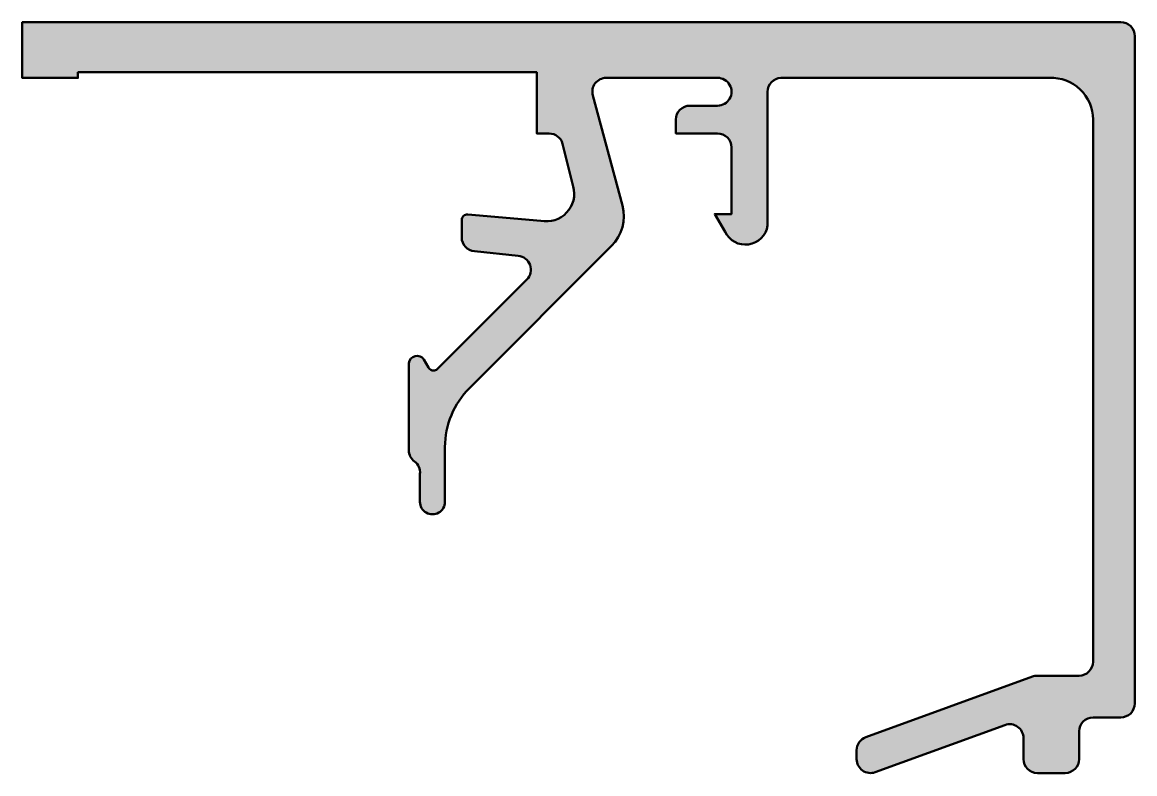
# Model space of a CAD drawing. Extents: x 0.5 to 40.5, y -27 to 0.
import ezdxf

# ---------------------------------------------------------------- set-up
doc = ezdxf.new("R2010")
doc.units = 0
doc.layers.add('0S-Alu contour', color=7, linetype='Continuous', lineweight=50)
doc.layers.add('0S-Alu hatch', color=252, linetype='Continuous', lineweight=25)

# ---------------------------------------------------------------- blocks, each defined once
blk = doc.blocks.new('303790__8A369B58_2422_4CC6_8FC0_0C016DE27EAA_')
at = {"layer": '0S-Alu hatch'}
h = blk.add_hatch(color=256, dxfattribs=at)
edge = h.paths.add_edge_path()
edge.add_line((2.499969482421875, -1.79998779296875), (2.499969482421875, -2))
edge.add_line((2.499969482421875, -2), (0.4999847412109375, -2))
edge.add_line((0.4999847412109375, -2), (0.4999847412109375, 0))
edge.add_line((0.4999847412109375, 0), (39.99995422363281, 0))
edge.add_ellipse((40.00021390168555, -0.4997403219472547), major_axis=(-0.4997403894149811, 0), ratio=1, start_angle=179.9702276273233, end_angle=270.02977237269397, ccw=False)
edge.add_line((40.49995422363281, -0.4999999999999577), (40.49995422363281, -24.49993896484375))
edge.add_ellipse((39.99993765323214, -24.49992239638579), major_axis=(-0.5000165706751724, 0), ratio=1, start_angle=90.00539570608822, end_angle=179.9981014573402, ccw=False)
edge.add_line((39.99998474121094, -24.99993896484375), (38.99998474121094, -24.99993896484375))
edge.add_arc((38.99995410894964, -25.49990833258246), 0.4999693686770966, 89.9964895863609, 180.0035104136661)
edge.add_line((38.49998474121094, -25.499938964844), (38.49998474121094, -26.49993896484375))
edge.add_ellipse((37.99989024975256, -26.49984447338537), major_axis=(-0.5000945003853327, 0), ratio=1, start_angle=90.01082587749607, end_angle=179.9891741224759, ccw=False)
edge.add_line((37.99998474121094, -26.99993896484375), (36.99998474121094, -26.99993896484375))
edge.add_ellipse((37.00001666127995, -26.49990704477473), major_axis=(-0.5000319210878423, 0), ratio=1, start_angle=0.0036575370049263256, end_angle=89.99634246303032, ccw=False)
edge.add_line((36.49998474121094, -26.49993896484405), (36.49998474121094, -25.74392700195313))
edge.add_arc((35.99958613489766, -25.74433740989425), 0.5003987746137614, 0.0469918128013443, 109.9360961587608)
edge.add_line((35.82896423339844, -25.27392578124999), (31.17100524902344, -26.97027587890624))
edge.add_ellipse((31.00034800316274, -26.49991475416389), major_axis=(-0.5003633512095486, 0), ratio=1, start_angle=0.03422298339160079, end_angle=109.94187272773979, ccw=False)
edge.add_line((30.49998474121094, -26.50021362304699), (30.49998474121093, -26.18118286132814))
edge.add_ellipse((31.00059544650008, -26.18149332509555), major_axis=(-0.5006108015593078, 0), ratio=1, start_angle=290.04649891060285, end_angle=359.96446687797027, ccw=False)
edge.add_line((30.82899475097657, -25.71121215820312), (36.81993103027343, -23.52981567382812))
edge.add_ellipse((36.99191922554631, -24.00989604849555), major_axis=(-0.5099579447896012, 0), ratio=1, start_angle=270.10529477913207, end_angle=289.70999971810915, ccw=False)
edge.add_line((36.99098205566407, -23.49993896484375), (38.49996948242188, -23.49993896484375))
edge.add_arc((38.49992748293593, -22.99989696535779), 0.500042001249767, 270.004812382327, 359.9951876176889)
edge.add_line((38.99996948242189, -22.9999389648436), (38.99996948242188, -3.497985839843757))
edge.add_arc((37.50021408410093, -3.498377693930273), 1.499755449512505, 0.0149701643701439, 92.45610397710549)
edge.add_line((37.43594360351562, -2.000000000000005), (27.77902221679688, -2.00048828125))
edge.add_arc((27.79806723262325, -2.498204101586341), 0.4980800642877654, 92.191344685707, 180.0907403920821)
edge.add_line((27.29998779296875, -2.498992919921875), (27.29999923706055, -7.312195777893068))
edge.add_ellipse((26.50091983192851, -7.188229034208608), major_axis=(-0.8086381448125706, 0), ratio=1, start_angle=25.097462413264623, end_angle=171.1816044714443, ccw=False)
edge.add_line((25.76862716674804, -7.531220436096182), (25.40000534057617, -6.89999485015869))
edge.add_line((25.40000534057617, -6.89999485015869), (26.0000114440918, -6.899994850158692))
edge.add_line((26.0000114440918, -6.899994850158692), (26.0000114440918, -4.499988555908203))
edge.add_arc((25.5002723818131, -4.499727618186901), 0.4997391304027416, 359.9700831295416, 450.0299168704551)
edge.add_line((25.5000114440918, -3.999988555908202), (24.0000114440918, -3.999988555908203))
edge.add_line((24.0000114440918, -3.999988555908203), (24.0000114440918, -3.499988555908203))
edge.add_ellipse((24.49974971047658, -3.499726822292979), major_axis=(-0.4997383349251373, 0), ratio=1, start_angle=-90.03000816856837, end_angle=0.030008168568997462, ccw=False)
edge.add_line((24.5000114440918, -2.999988555908201), (25.5000114440918, -2.999988555908202))
edge.add_arc((25.50001144409181, -2.499994277954101), 0.4999942779541012, 269.9999999999996, 450.0000000000004)
edge.add_line((25.5000114440918, -2), (21.49710083007813, -2))
edge.add_arc((21.49774803856415, -2.500442203135965), 0.5004426216444832, 90.07409905441205, 194.8852375476999)
edge.add_line((21.01409912109375, -2.628997802734375), (22.07672119140625, -6.596069335937497))
edge.add_ellipse((20.62966985239126, -6.984461419619786), major_axis=(-1.498267662472949, 0), ratio=1, start_angle=134.9940667498651, end_angle=195.0242258421287, ccw=False)
edge.add_line((21.68899536132813, -8.044006347656248), (16.57919311523438, -13.1552734375))
edge.add_arc((18.69205719150678, -15.27388344802485), 2.992106779762134, 134.9221978977246, 180.0408406957934)
edge.add_line((15.699951171875, -15.27601623535166), (15.699951171875, -17.24502563476562))
edge.add_ellipse((15.24995422363281, -17.24501800537109), major_axis=(-0.449996948306865, 0), ratio=1, start_angle=-0.0009714117085763974, end_angle=179.9990285882914, ccw=False)
edge.add_line((14.79995727539062, -17.24501037597901), (14.79995727539062, -16.24116516113281))
edge.add_arc((14.30220089653292, -16.1949801213624), 0.4998944594533212, 354.698907062505, 413.2856756975387)
edge.add_ellipse((14.89996337890647, -15.39343851625852), major_axis=(-0.5000000000002173, 0), ratio=1, start_angle=0, end_angle=53.28567569753949, ccw=False)
edge.add_line((14.39996337890625, -15.39343851625852), (14.39996337890625, -12.25888061523437))
edge.add_ellipse((14.69776348051752, -12.29500458089448), major_axis=(-0.2999830685466996, 0), ratio=1, start_angle=214.6063307996665, end_angle=353.0836565417525, ccw=False)
edge.add_line((14.94467163085937, -12.1246337890625), (15.10955810546875, -12.41021728515625))
edge.add_arc((15.29148503289476, -12.32712635215243), 0.2000037751396572, 204.547458216119, 302.7211197322127)
edge.add_line((15.39959716796875, -12.49539184570312), (18.64201354980469, -9.25300598144531))
edge.add_arc((18.28814983352456, -8.899941255845626), 0.4998742143403312, 315.0647572960072, 444.9690794786526)
edge.add_line((18.33198547363281, -8.401992797851564), (16.75633239746094, -8.238082885742188))
edge.add_ellipse((16.80139228170945, -7.739089835725791), major_axis=(-0.5010234097656072, 0), ratio=1, start_angle=0.0715581253361961, end_angle=84.84009281260921, ccw=False)
edge.add_line((16.30036926269531, -7.739715576171888), (16.30036926269531, -7.109725952148433))
edge.add_ellipse((16.50032924728729, -7.109955279468166), major_axis=(-0.1999601160958012, 0), ratio=1, start_angle=265.11724982334306, end_angle=359.93428944389296, ccw=False)
edge.add_line((16.51734924316406, -6.910720825195312), (19.14703369140625, -7.140594482421875))
edge.add_arc((19.34723133028628, -6.162295882190803), 0.9985726041841999, 258.4347477370078, 375.029432279091)
edge.add_line((20.3116455078125, -5.903350830078125), (19.92764282226562, -4.371093749999999))
edge.add_arc((19.44603223201999, -4.498065809519934), 0.498066927767221, 14.76942042510428, 90.12141232776912)
edge.add_line((19.44497680664062, -4), (19, -4))
edge.add_line((19, -4), (19, -1.79998779296875))
edge.add_line((19, -1.79998779296875), (2.499969482421875, -1.79998779296875))
at = {"layer": '0S-Alu contour', "color": 7}
for points in [[(2.499969482421875, -1.79998779296875), (2.499969482421875, -2), (0.4999847412109375, -2), (0.4999847412109375, 0), (39.99995422363281, 0)], [(40.49995422363281, -0.4999999999999577), (40.49995422363281, -24.49993896484375)], [(19.44497680664062, -4), (19, -4), (19, -1.79998779296875), (2.499969482421875, -1.79998779296875)], [(25.5000114440918, -2), (21.49710083007813, -2)], [(37.43594360351562, -2.000000000000005), (27.77902221679688, -2.00048828125)], [(21.01409912109375, -2.628997802734375), (22.07672119140625, -6.596069335937497)], [(27.29998779296875, -2.498992919921875), (27.29999923706055, -7.312195777893068)], [(24.5000114440918, -2.999988555908201), (25.5000114440918, -2.999988555908202)], [(25.5000114440918, -3.999988555908202), (24.0000114440918, -3.999988555908203), (24.0000114440918, -3.499988555908203)], [(38.99996948242189, -22.9999389648436), (38.99996948242188, -3.497985839843757)], [(20.3116455078125, -5.903350830078125), (19.92764282226562, -4.371093749999999)], [(25.76862716674804, -7.531220436096182), (25.40000534057617, -6.89999485015869), (26.0000114440918, -6.899994850158692), (26.0000114440918, -4.499988555908203)], [(16.30036926269531, -7.739715576171888), (16.30036926269531, -7.109725952148433)], [(16.51734924316406, -6.910720825195312), (19.14703369140625, -7.140594482421875)], [(21.68899536132813, -8.044006347656248), (16.57919311523438, -13.1552734375)], [(18.33198547363281, -8.401992797851564), (16.75633239746094, -8.238082885742188)], [(15.39959716796875, -12.49539184570312), (18.64201354980469, -9.25300598144531)], [(14.39996337890625, -15.39343851625852), (14.39996337890625, -12.25888061523437)], [(14.94467163085937, -12.1246337890625), (15.10955810546875, -12.41021728515625)], [(15.699951171875, -15.27601623535166), (15.699951171875, -17.24502563476562)], [(14.79995727539062, -17.24501037597901), (14.79995727539062, -16.24116516113281)], [(30.82899475097657, -25.71121215820312), (36.81993103027343, -23.52981567382812)], [(36.99098205566407, -23.49993896484375), (38.49996948242188, -23.49993896484375)], [(39.99998474121094, -24.99993896484375), (38.99998474121094, -24.99993896484375)], [(35.82896423339844, -25.27392578124999), (31.17100524902344, -26.97027587890624)], [(38.49998474121094, -25.499938964844), (38.49998474121094, -26.49993896484375)], [(36.49998474121094, -26.49993896484405), (36.49998474121094, -25.74392700195313)], [(30.49998474121094, -26.50021362304699), (30.49998474121093, -26.18118286132814)], [(37.99998474121094, -26.99993896484375), (36.99998474121094, -26.99993896484375)]]:
    blk.add_lwpolyline(points, dxfattribs=at)
at = {"layer": '0S-Alu contour', "color": 7, "extrusion": (0, 0, -1)}
for centre, radius, start, end in [((-40.00021390168555, -0.4997403219472547), 0.4997403894149811, 89.97022762730604, 180.0297723726768), ((-24.49974971047658, -3.499726822292979), 0.4997383349251373, 359.969991831431, 90.03000816856839), ((-20.62966985239126, -6.984461419619786), 1.498267662472949, 164.9757741578713, 225.005933250135), ((-16.50032924728729, -7.109955279468166), 0.1999601160958012, 0.0657105561070149, 94.88275017665696), ((-26.50091983192851, -7.188229034208608), 0.8086381448125706, 188.8183955285558, 334.9025375867354), ((-16.80139228170945, -7.739089835725791), 0.5010234097656072, 275.1599071873908, 359.9284418746638), ((-14.69776348051752, -12.29500458089448), 0.2999830685466996, 6.916343458247541, 145.3936692003335), ((-14.89996337890647, -15.39343851625852), 0.5000000000002173, 306.7143243024605, 0), ((-15.24995422363281, -17.24501800537109), 0.449996948306865, 180.0009714117087, 0.0009714117087156), ((-36.99191922554631, -24.00989604849555), 0.5099579447896012, 70.29000028189085, 89.89470522086792), ((-39.99993765323214, -24.49992239638579), 0.5000165706751724, 180.0018985426598, 269.9946042939118), ((-31.00059544650008, -26.18149332509555), 0.5006108015593078, 0.0355331220297608, 69.95350108939715), ((-31.00034800316274, -26.49991475416389), 0.5003633512095486, 250.0581272722602, 359.9657770166084), ((-37.00001666127995, -26.49990704477473), 0.5000319210878423, 270.0036575369698, 359.9963424629951), ((-37.99989024975256, -26.49984447338537), 0.5000945003853327, 180.0108258775241, 269.9891741225039)]:
    blk.add_arc(centre, radius, start, end, dxfattribs=at)
at = {"layer": '0S-Alu contour', "color": 7}
for centre, radius, start, end in [((21.49774803856415, -2.500442203135965), 0.5004426216444832, 90.07409905441205, 194.8852375476999), ((25.50001144409181, -2.499994277954101), 0.4999942779541012, 269.9999999999996, 90.0000000000004), ((37.50021408410093, -3.498377693930273), 1.499755449512505, 0.0149701643701439, 92.45610397710549), ((27.79806723262325, -2.498204101586341), 0.4980800642877654, 92.191344685707, 180.0907403920821), ((19.44603223201999, -4.498065809519934), 0.498066927767221, 14.76942042510428, 90.12141232776912), ((25.5002723818131, -4.499727618186901), 0.4997391304027416, 359.9700831295416, 90.02991687045517), ((19.34723133028628, -6.162295882190803), 0.9985726041841999, 258.4347477370078, 15.029432279091), ((18.28814983352456, -8.899941255845626), 0.4998742143403312, 315.0647572960072, 84.96907947865269), ((15.29148503289476, -12.32712635215243), 0.2000037751396572, 204.547458216119, 302.7211197322127), ((18.69205719150678, -15.27388344802485), 2.992106779762134, 134.9221978977246, 180.0408406957934), ((14.30220089653292, -16.1949801213624), 0.4998944594533212, 354.698907062505, 53.28567569753875), ((38.49992748293593, -22.99989696535779), 0.500042001249767, 270.004812382327, 359.9951876176889), ((38.99995410894964, -25.49990833258246), 0.4999693686770966, 89.9964895863609, 180.0035104136661), ((35.99958613489766, -25.74433740989425), 0.5003987746137614, 0.0469918128013443, 109.9360961587608)]:
    blk.add_arc(centre, radius, start, end, dxfattribs=at)
blk = doc.blocks.new('303790__5D466962_044E_4186_ACA6_B3D1755E83DB_')
at = {"layer": '0S-Alu contour', "color": 7}
blk.add_blockref('303790__8A369B58_2422_4CC6_8FC0_0C016DE27EAA_', (0, 0), dxfattribs=at)

msp = doc.modelspace()

# ---------------------------------------------------------------- block references
at = {"layer": '0S-Alu contour', "color": 7}
msp.add_blockref('303790__5D466962_044E_4186_ACA6_B3D1755E83DB_', (0, 0), dxfattribs=at)

doc.saveas('drawing.dxf')
